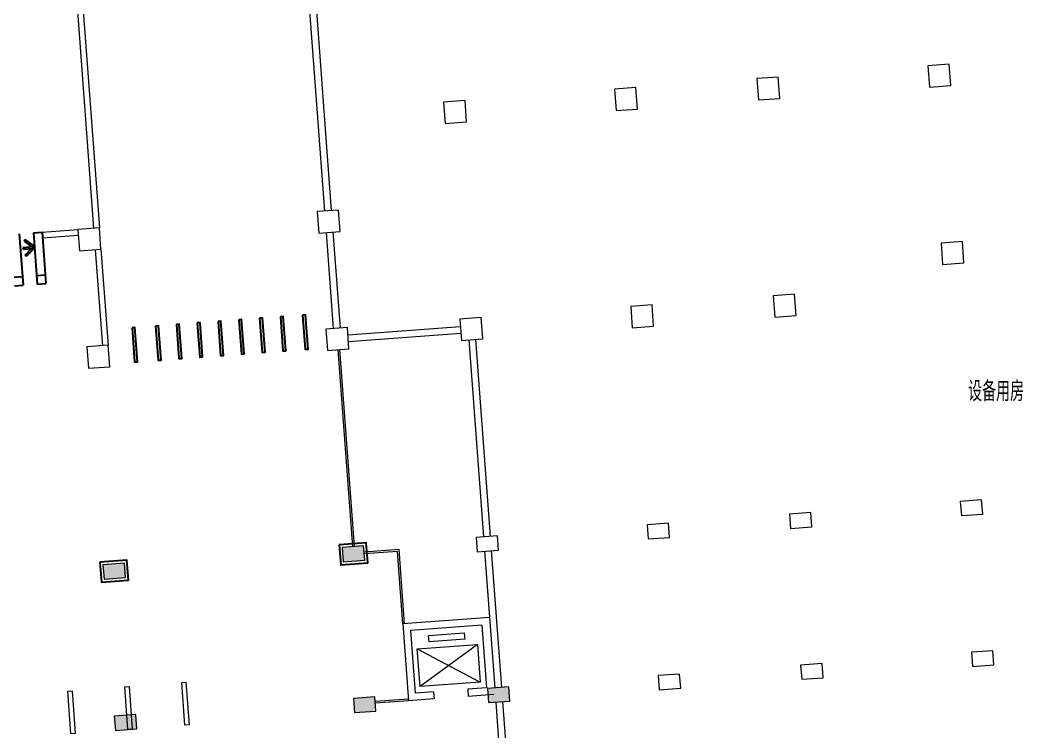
# Model space of a CAD drawing. Header units: millimetres. Extents: x 395197 to 699875, y 745 to 708816.
# Drawn here: x 552239 to 587356, y 620752 to 645687 of the extents above; entities that cross this region are included whole.
import ezdxf

# ---------------------------------------------------------------- set-up
doc = ezdxf.new("R2010")
doc.units = ezdxf.units.MM
doc.linetypes.add('DASHDOT2', pattern=[0.5, 0.25, -0.125, 0, -0.125])
doc.layers.add('0-修改拆除', color=4, linetype='Continuous')
doc.layers.add('EECOMM', color=1, linetype='DASHDOT2')
for name, color, linetype, lineweight in [('C-NAME', 13, 'Continuous', 9), ('COLUMN', 9, 'Continuous', 13), ('STAIR', 2, 'Continuous', 9), ('WALL', 6, 'Continuous', 20), ('栏杆', 2, 'Continuous', 5)]:
    doc.layers.add(name, color=color, linetype=linetype, lineweight=lineweight)
doc.styles.add('ECADI', font='hzs.shx', dxfattribs={"width": 0.7, "bigfont": 'hztxt.shx'})

# ---------------------------------------------------------------- blocks, each defined once
blk = doc.blocks.new('_FZHK')
blk.add_lwpolyline([(-0.5, -0.5), (0.5, -0.5), (0.5, 0.5), (-0.5, 0.5)], close=True)

msp = doc.modelspace()

# ---------------------------------------------------------------- hatches: boundary and pattern name
at = {"layer": 'COLUMN'}
for points in [[(563522, 627214), (564270, 627270), (564307, 626771), (563559, 626715)], [(555143, 626606), (555891, 626661), (555928, 626163), (555180, 626107)], [(568603, 622278), (569351, 622334), (569388, 621835), (568640, 621780)], [(563916, 621929), (564664, 621984), (564701, 621486), (563953, 621430)], [(555540, 621304), (556287, 621359), (556325, 620861), (555577, 620805)]]:
    msp.add_hatch(color=8, dxfattribs=at).paths.add_polyline_path(points)

# ---------------------------------------------------------------- linework, layer by layer
at = {"color": 252, "extrusion": (3.47659e-06, -4.65959e-05, 1)}
for p, q in [((552211, 638198, 174), (552345, 636403, 174)), ((552709, 638235, 174), (553009, 638257, 174)), ((552709, 638235, 174), (552843, 636440, 174)), ((553009, 638257, 174), (553143, 636462, 174)), ((552340, 637724, 174), (552694, 637750, 174)), ((552340, 637724, 174), (552345, 637664, 174)), ((552409, 638001, 174), (552383, 637947, 174)), ((552383, 637947, 174), (552634, 637746, 174)), ((552409, 638001, 174), (552714, 637774, 174)), ((552345, 637664, 174), (552698, 637691, 174)), ((552420, 637450, 174), (552638, 637686, 174)), ((552454, 637401, 174), (552420, 637450, 174)), ((552722, 637670, 174), (552454, 637401, 174)), ((552023, 636680, 174), (552322, 636702, 174)), ((552821, 636739, 174), (553120, 636761, 174)), ((552046, 636380, 174), (552345, 636403, 174)), ((552843, 636440, 174), (553143, 636462, 174))]:
    msp.add_line(p, q, dxfattribs=at)
msp.add_arc((552748, 637724, 147), 60, 94.267, 274.267, dxfattribs=at)
at = {"layer": '0-修改拆除', "color": 252}
for points, elevation in [([(561355, 635295), (561444, 634098), (561544, 634106), (561454, 635302)], 0), ([(562132, 635353), (562222, 634156), (562322, 634164), (562232, 635360)], 0), ([(556159, 634907), (556248, 633711), (556348, 633718), (556259, 634915)], -1), ([(556987, 634969), (557076, 633772), (557176, 633780), (557087, 634977)], -1), ([(557715, 635023), (557804, 633827), (557904, 633834), (557814, 635031)], -1), ([(558443, 635078), (558532, 633881), (558632, 633888), (558542, 635085)], 0), ([(559171, 635132), (559260, 633935), (559360, 633943), (559270, 635139)], 0), ([(559899, 635186), (559988, 633990), (560088, 633997), (559998, 635194)], 0), ([(560627, 635241), (560716, 634044), (560816, 634051), (560726, 635248)], 0)]:
    msp.add_lwpolyline(points, close=True, dxfattribs=dict(at, elevation=elevation))
at = {"layer": 'EECOMM', "color": 3, "linetype": 'ByBlock', "elevation": 0}
for points in [[(563415, 627306), (563467, 626608), (564414, 626679), (564362, 627377)], [(555036, 626698), (555088, 626000), (556035, 626070), (555983, 626768)]]:
    msp.add_lwpolyline(points, close=True, dxfattribs=at)
at = {"layer": 'STAIR', "color": 252}
for p, q in [((552863, 664569, 0), (554816, 638392, 0)), ((553062, 664584, 0), (555016, 638407, 0))]:
    msp.add_line(p, q, dxfattribs=at)
at = {"layer": 'STAIR', "color": 8}
for p, q in [((566542, 624130, 0), (567794, 624223, 0)), ((566559, 623911, 0), (566542, 624130, 0)), ((567794, 624223, 0), (567810, 624004, 0)), ((566149, 623659, 0), (568253, 623816, 0)), ((568253, 623816, 0), (566247, 622343, 0)), ((567810, 624004, 0), (566559, 623911, 0)), ((568253, 623816, 0), (568351, 622500, 0)), ((566247, 622343, 0), (566149, 623659, 0)), ((566149, 623659, 0), (568351, 622500, 0)), ((568351, 622500, 0), (566247, 622343, 0))]:
    msp.add_line(p, q, dxfattribs=at)
at = {"layer": 'WALL', "color": 252}
for p, q in [((562285, 647222, 0), (562899, 638995, 0)), ((562524, 647240, 0), (563138, 639013, 0)), ((562954, 638247, 0), (563206, 634882, 0)), ((563194, 638265, 0), (563445, 634899, 0)), ((554872, 637644, 0), (555123, 634279, 0)), ((555071, 637659, 0), (555322, 634293, 0)), ((563718, 634664, 0), (567657, 634958, 0)), ((563736, 634425, 0), (567675, 634719, 0)), ((567948, 634483, 0), (568463, 627583, 0)), ((568188, 634501, 0), (568703, 627600, 0)), ((568500, 627084, 0), (568858, 622297, 0)), ((568740, 627102, 0), (569097, 622315, 0)), ((568674, 624760, 0), (565642, 624534, 0)), ((565642, 624534, 0), (565843, 621842, 0)), ((568403, 624489, 0), (565910, 624303, 0)), ((568403, 624489, 0), (568567, 622296, 0)), ((565910, 624303, 0), (566074, 622110, 0)), ((568567, 622296, 0), (567914, 622247, 0)), ((566717, 622158, 0), (566074, 622110, 0)), ((566717, 622158, 0), (566736, 621908, 0)), ((567914, 622247, 0), (567932, 621998, 0)), ((568825, 622064, 0), (567932, 621998, 0)), ((566736, 621908, 0), (565843, 621842, 0)), ((568895, 621799, 0), (569417, 614798, 0)), ((569134, 621816, 0), (569656, 614816, 0))]:
    msp.add_line(p, q, dxfattribs=at)
at = {"layer": 'WALL', "color": 252, "elevation": 0}
for points in [[(553009, 638257), (554268, 638351)], [(553024, 638058), (554282, 638152)]]:
    msp.add_lwpolyline(points, dxfattribs=at)
for points in [[(555904, 622334), (556054, 622345), (556165, 620849), (556016, 620838), (555904, 622334)], [(557898, 622482), (558048, 622493), (558160, 620998), (558010, 620986), (557898, 622482)], [(553909, 622185), (554059, 622196), (554171, 620700), (554021, 620689), (553909, 622185)]]:
    msp.add_lwpolyline(points, close=True, dxfattribs=at)
at = {"layer": '栏杆', "color": 252, "extrusion": (-3.47659e-06, 4.65959e-05, 1)}
for p, q in [((563894, 627242, 0), (563377, 634142, 0)), ((563954, 627246, 0), (563437, 634147, 0)), ((565510, 627137, 0), (564287, 627046, 0)), ((565454, 627073, 0), (564291, 626986, 0)), ((565642, 624534, 0), (565454, 627073, 0)), ((565704, 624539, 0), (565510, 627137, 0)), ((565839, 621901, 0), (564676, 621815, 0)), ((565843, 621842, 0), (564680, 621755, 0))]:
    msp.add_line(p, q, dxfattribs=at)

# ---------------------------------------------------------------- block references
at = {"layer": 'COLUMN', "xscale": 750.0000000001763, "rotation": 4.267014395991078}
for p, yscale, zscale in [((584426, 643735, 0), 750.0000000001763, 750.0000000001763), ((578442, 643289, 0), 750.0000000001763, 750.0000000001763), ((573456, 642917, 0), 750.0000000001763, 750.0000000001763), ((567473, 642470, 0), 750.0000000001763, 750.0000000001763), ((563046, 638630, 0), 750.0000000001763, 750.0000000001763), ((554669, 638005, 0), 750.0000000001763, 750.0000000001763), ((554669, 638005, 0), 750.0000000001763, 750.0000000001763), ((584889, 637527, 0), 750.0000000001763, 750.0000000001763), ((579010, 635685, 0), 750.0000000001763, 750.0000000001763), ((574023, 635313, 0), 750.0000000001763, 750.0000000001763), ((568040, 634866, 0), 750.0000000001763, 750.0000000001763), ((563353, 634517, 0), 750.0000000001763, 750.0000000001763), ((554976, 633892, 0), 750.0000000001763, 750.0000000001763), ((554976, 633892, 0), 750.0000000001763, 750.0000000001763), ((585554, 628607, 0), 499.9999999997227, 499.9999999999999), ((579571, 628161, 0), 499.9999999997227, 499.9999999999999), ((574585, 627789, 0), 499.9999999997227, 499.9999999999999), ((568601, 627342, 0), 499.9999999997227, 499.9999999999999), ((563914, 626992, 0), 499.9999999997227, 499.9999999999999), ((585949, 623322, 0), 499.9999999997227, 499.9999999999999), ((579965, 622875, 0), 499.9999999997227, 499.9999999999999), ((574979, 622503, 0), 499.9999999997227, 499.9999999999999), ((568996, 622057, 0), 499.9999999997227, 499.9999999999999), ((564309, 621707, 0), 499.9999999997227, 499.9999999999999), ((555932, 621082, 0), 499.9999999997227, 499.9999999999999), ((555932, 621082, 0), 499.9999999997227, 499.9999999999999)]:
    msp.add_blockref('_FZHK', p, dxfattribs=dict(at, yscale=yscale, zscale=zscale))
at = {"layer": 'COLUMN', "color": 252, "xscale": 749.9999999999999, "yscale": 500.0000000000006, "zscale": 499.9999999999999, "rotation": 4.267010139196129}
msp.add_blockref('_FZHK', (555535, 626384, 0), dxfattribs=at)
msp.add_blockref('_FZHK', (555535, 626384, 0), dxfattribs=at)

# ---------------------------------------------------------------- texts
at = {"layer": 'C-NAME', "color": 0, "style": 'ECADI', "width": 0.7}
msp.add_text('设备用房', height=700, rotation=0, dxfattribs=at).set_placement((585435, 632335, 0))

doc.saveas('drawing.dxf')
